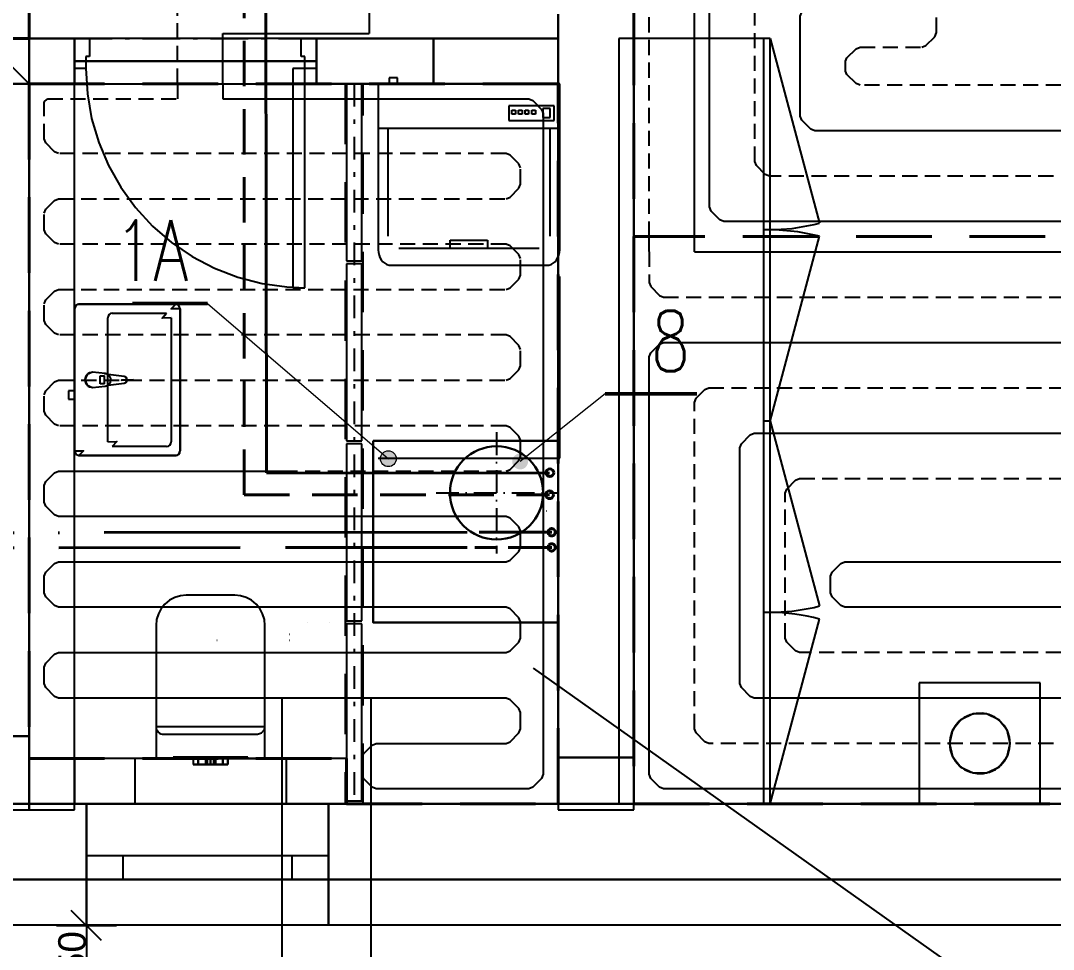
# Model space of a CAD drawing. Header units: millimetres. Extents: x 1046 to 79138, y -20101 to 54562.
# Drawn here: x 17212 to 20626, y 8151 to 11220 of the extents above; entities that cross this region are included whole.
import ezdxf

# ---------------------------------------------------------------- set-up
doc = ezdxf.new("R2010")
doc.units = ezdxf.units.MM
for name, pattern in [('__IARKOVAN__', [325, 200, -125]), ('ACAD_ISO06W100', [36, 24, -3, 0, -3, 0, -3, 0, -3]), ('ACAD_ISO11W100', [33, 12, -3, 12, -3, 0, -3]), ('BODKO__IARKOVAN___3MM', [5, 3, -1, 0, -1]), ('BODKO__IARKOVAN___M', [225, 125, -42.5, 15, -42.5]), ('BODKO__IARKOVAN___S', [175, 75, -42.5, 15, -42.5]), ('DASH', [75, 50, -25])]:
    doc.linetypes.add(name, pattern=pattern)
doc.layers.get('Defpoints').update_dxf_attribs({"color": 242})
for name, color, linetype in [('1__NP___ROZDE_OVA_E', 7, 'Continuous'), ('DILATA_N___K_RY', 7, 'Continuous'), ('DXF_LAYER', 1, 'Continuous'), ('koty1', 7, 'Continuous'), ('ODVODN__POTRUBIE___PODL__VYK_', 7, 'Continuous'), ('OKRAJOV__DILAT_CIA_PDL', 2, 'Continuous'), ('PODLAHOVKA', 7, 'Continuous'), ('PR_VODN__POTRUBIE___PODL__VYK_', 7, 'Continuous'), ('TABU_KY', 7, 'Continuous'), ('vyk-KOTY', 4, 'Continuous'), ('vyk-vratka-ZARIADENIE', 7, 'Continuous'), ('Z_NA_PRECHODOV_CH_POTRUB_', 7, 'Continuous')]:
    doc.layers.add(name, color=color, linetype=linetype)
for name, color, linetype, lineweight in [('PISMO-R', 6, 'Continuous', 9), ('ROZVOD', 1, 'Continuous', 50), ('vyk-privod-45', 240, 'Continuous', 40), ('vyk-tc-privod', 175, 'ACAD_ISO06W100', 40), ('vyk-tc-vratka', 30, 'ACAD_ISO11W100', 40), ('vyk-vratka_35°C', 132, 'DASH', 40)]:
    doc.layers.add(name, color=color, linetype=linetype, lineweight=lineweight)
doc.styles.add('ARIAL', font='arial.ttf')
doc.styles.add('ISOCPEUR_4', font='isocpeur.ttf', dxfattribs={"height": 100})
doc.styles.add('TEXT125', font='romans.shx', dxfattribs={"width": 0.8, "height": 100})
doc.dimstyles.new('CS_Priebežná_-_2_0_mm__stavbárska_čiarka_čERVENA', dxfattribs={"dimscale": 304.8, "dimtxt": 99.598118, "dimasz": 0.328084, "dimexe": 0.328084, "dimexo": 0.0625, "dimgap": 0, "dimtad": 1, "dimdec": 0, "dimrnd": 5, "dimzin": 0, "dimdsep": 46, "dimtxsty": 'ISOCPEUR_4', "dimblk1": 'OBLIQUE', "dimblk2": 'OBLIQUE', "dimsah": 1, "dimcen": 0.09, "dimazin": 0, "dimtfac": 1, "dimtdec": 4, "dimtix": 1, "dimtmove": 0, "dimatfit": 3, "dimfxl": 0.328084, "dimfxlon": 1, "dimtvp": 1, "dimtolj": 1, "dimtzin": 0, "dimarcsym": 2})

# ---------------------------------------------------------------- blocks, each defined once
blk = doc.blocks.new('N25')
at = {"layer": 'vyk-vratka-ZARIADENIE', "lineweight": 30}
blk.add_circle((42084.5, 49599.4), 154, dxfattribs=at)
blk.add_circle((42084.5, 49599.4), 154, dxfattribs=at)
blk = doc.blocks.new('_Oblique')
at = {"layer": 'koty1', "color": 0, "lineweight": -2}
blk.add_line((-0.5, -0.5), (0.5, 0.5), dxfattribs=at)
blk = doc.blocks.new('*D8')
at = {"layer": 'Defpoints', "color": 0, "transparency": 16777216}
for p in [(17310.9, 8229.5), (17310.9, 7979.5), (17428.8, 7979.5)]:
    blk.add_point(p, dxfattribs=at)
at = {"layer": 'vyk-KOTY', "color": 0, "lineweight": -2, "transparency": 16777216}
for p, q in [((17330, 8229.5), (17528.8, 8229.5)), ((17428.8, 8229.5), (17428.8, 7979.5)), ((17330, 7979.5), (17528.8, 7979.5))]:
    blk.add_line(p, q, dxfattribs=at)
at = {"layer": 'vyk-KOTY', "color": 0, "lineweight": -2, "transparency": 16777216, "xscale": 100, "yscale": 100, "zscale": 100}
for p, rotation in [((17428.8, 8229.5), 90), ((17428.8, 7979.5), 270)]:
    blk.add_blockref('_Oblique', p, dxfattribs=dict(at, rotation=rotation))
at = {"layer": 'vyk-KOTY', "color": 0, "transparency": 16777216, "insert": (17382.1, 8104.5), "char_height": 91.44, "attachment_point": 5, "rotation": 90, "style": 'ARIAL'}
blk.add_mtext('\\A1;250', dxfattribs=at)

msp = doc.modelspace()

# ---------------------------------------------------------------- hatches: boundary and pattern name
at = {"layer": 'PISMO-R'}
h = msp.add_hatch(color=0, dxfattribs=at)
h.dxf.hatch_style = 1
h.paths.add_polyline_path([(18435.5, 9797.2, -0.32408), (18453.6, 9772.2, -0.414214), (18427.3, 9746), (18427.3, 9772.2)])
h.paths.add_polyline_path([(18435.5, 9797.2), (18427.3, 9772.2), (18401.1, 9772.2, -0.510482)])
h.paths.add_polyline_path([(18401.1, 9772.2), (18427.3, 9772.2), (18427.3, 9746, -0.414214)])
h = msp.add_hatch(color=0, dxfattribs=at)
h.dxf.hatch_style = 1
h.paths.add_polyline_path([(18435.5, 9797.2, -0.32408), (18453.6, 9772.2, -0.414214), (18427.3, 9746), (18427.3, 9772.2)])
h.paths.add_polyline_path([(18435.5, 9797.2), (18427.3, 9772.2), (18401.1, 9772.2, -0.510482)])
h.paths.add_polyline_path([(18401.1, 9772.2), (18427.3, 9772.2), (18427.3, 9746, -0.414214)])
h = msp.add_hatch(color=0, dxfattribs=at)
h.dxf.hatch_style = 1
h.paths.add_polyline_path([(18854.8, 9738.1, -0.32408), (18836.8, 9763, -0.414214), (18863, 9789.3), (18863, 9763)])
h.paths.add_polyline_path([(18854.8, 9738.1), (18863, 9763), (18889.3, 9763, -0.510482)])
h.paths.add_polyline_path([(18889.3, 9763), (18863, 9763), (18863, 9789.3, -0.414214)])

# ---------------------------------------------------------------- linework, layer by layer
at = {"linetype": 'BODKO__IARKOVAN___3MM', "ltscale": 25}
for p, q in [((18785.2, 9859.5), (18785.2, 9459.5)), ((18585.2, 9659.5), (18985.2, 9659.5))]:
    msp.add_line(p, q, dxfattribs=at)
for p, q in [((18989.3, 9231.4), (18906.7, 9231.4)), ((18370.3, 7948.6), (18370.3, 8981.4))]:
    msp.add_line(p, q)
at = {"lineweight": 30}
msp.add_lwpolyline([(18376.8, 9831.4), (18989.3, 9831.4), (18989.3, 9231.4), (18376.8, 9231.4)], close=True, dxfattribs=at)
at = {"layer": '1__NP___ROZDE_OVA_E', "color": 172, "linetype": 'DASH'}
for p, q in [((18950.3, 9599.5), (18951.3, 9599.5)), ((17860.3, 9172.2), (17861.3, 9172.2)), ((18100.3, 9172.7), (18101.3, 9172.7)), ((18100.3, 9172.7), (18101.3, 9172.7))]:
    msp.add_line(p, q, dxfattribs=at)
at = {"layer": '1__NP___ROZDE_OVA_E', "color": 92}
for p, q in [((18159.3, 9231.7), (18159.3, 9231.7)), ((18231.3, 9231.7), (18231.3, 9231.7))]:
    msp.add_line(p, q, dxfattribs=at)
at = {"layer": '1__NP___ROZDE_OVA_E', "color": 12}
msp.add_line((18100.3, 9192.7), (18101.3, 9192.7), dxfattribs=at)
msp.add_line((18100.3, 9192.7), (18101.3, 9192.7), dxfattribs=at)
at = {"layer": 'DILATA_N___K_RY', "color": 116, "linetype": 'DASH', "lineweight": 40, "ltscale": 5, "true_color": 0x136734}
msp.add_line((23599.3, 10506.4), (19239.3, 10506.4), dxfattribs=at)
at = {"layer": 'DXF_LAYER', "color": 252, "linetype": 'Continuous'}
for p, q in [((17239.3, 12531.4), (17239.3, 11161.4)), ((17239.3, 11161.4), (17239.3, 12381.4)), ((18989.3, 11161.4), (18989.3, 11241.4)), ((18989.3, 11241.4), (18989.3, 8785)), ((18989.3, 11241.4), (18989.3, 8785)), ((19239.3, 11241.4), (19239.3, 8631.4)), ((19239.3, 8785), (19239.3, 11241.4)), ((19239.3, 8785), (19239.3, 11241.4)), ((17089.3, 11161.4), (17239.3, 11161.4)), ((17239.3, 11011.4), (17089.3, 11161.4)), ((17239.3, 11161.4), (17089.3, 11161.4)), ((17089.3, 11161.4), (17239.3, 11011.4)), ((17389.3, 11161.4), (17089.3, 11161.4)), ((17239.3, 11161.4), (17389.3, 11161.4)), ((17389.3, 11161.4), (17239.3, 11161.4)), ((17239.3, 11161.4), (17239.3, 11011.4)), ((17239.3, 11011.4), (17239.3, 11161.4)), ((17389.3, 11161.4), (17389.3, 11086.4)), ((17389.3, 11011.4), (17389.3, 11161.4)), ((18189.3, 11161.4), (17389.3, 11161.4)), ((17389.3, 11161.4), (17389.3, 11011.4)), ((17389.3, 11161.4), (17389.3, 11061.4)), ((17389.3, 11061.4), (17389.3, 11161.4)), ((17389.3, 11161.4), (17439.3, 11161.4)), ((17389.3, 11161.4), (17389.3, 11061.4)), ((17389.3, 11161.4), (17389.3, 11061.4)), ((17439.3, 11161.4), (17439.3, 11101.4)), ((18139.3, 11101.4), (18139.3, 11161.4)), ((18139.3, 11161.4), (18189.3, 11161.4)), ((18189.3, 11161.4), (18189.3, 11011.4)), ((18577.1, 11161.4), (18189.3, 11161.4)), ((18189.3, 11011.4), (18189.3, 11161.4)), ((18189.3, 11161.4), (18189.3, 11061.4)), ((18577.1, 11161.4), (18189.3, 11161.4)), ((18189.3, 11161.4), (18189.3, 11061.4)), ((18189.3, 11161.4), (18189.3, 11061.4)), ((18189.3, 11161.4), (18189.3, 11061.4)), ((18189.9, 11086.4), (18189.9, 11161.4)), ((18189.9, 11161.4), (18989.3, 11161.4)), ((18577.1, 11011.4), (18577.1, 11161.4)), ((18989.3, 11161.4), (18577.1, 11161.4)), ((18577.1, 11161.4), (18577.1, 11011.4)), ((18989.3, 11161.4), (18577.1, 11161.4)), ((18989.3, 11011.4), (18989.3, 11161.4)), ((18989.3, 11011.4), (18989.3, 11161.4)), ((19689.3, 11161.4), (19189.3, 11161.4)), ((19189.3, 11161.4), (19189.3, 8631.4)), ((19689.3, 11161.4), (19189.3, 11161.4)), ((19189.3, 11161.4), (19189.3, 8631.4)), ((19669.3, 8631.4), (19669.3, 11161.4)), ((19689.3, 8631.4), (19689.3, 11161.4)), ((19689.3, 8631.4), (19689.3, 11161.4)), ((19689.3, 11161.4), (19853, 10550.5)), ((17439.3, 11101.4), (17427.3, 11101.4)), ((17427.3, 11101.4), (17427.3, 11061.4)), ((18151.3, 11101.4), (18139.3, 11101.4)), ((18151.3, 11061.4), (18151.3, 11101.4)), ((17389.3, 11086.4), (18189.9, 11086.4)), ((18189.3, 11086.4), (17389.3, 11086.4)), ((17389.3, 11086.4), (17389.3, 11011.4)), ((18189.3, 11011.4), (18189.3, 11086.4)), ((17389.3, 11061.4), (17389.3, 11011.4)), ((17427.3, 11061.4), (17389.3, 11061.4)), ((17389.3, 11061.4), (17389.3, 11011.4)), ((18151.3, 11061.4), (18111.3, 11061.4)), ((18111.3, 11061.4), (18111.3, 10337.4)), ((18189.3, 11061.4), (18151.3, 11061.4)), ((18151.3, 10337.4), (18151.3, 11061.4)), ((18189.3, 11061.4), (18189.3, 11011.4)), ((18189.3, 11061.4), (18189.3, 11011.4)), ((18457.4, 11031.4), (18430.4, 11031.4)), ((18430.4, 11031.4), (18430.4, 11011.4)), ((18457.4, 11031.4), (18430.4, 11031.4)), ((18430.4, 11031.4), (18430.4, 11011.4)), ((18457.4, 11031.4), (18430.4, 11031.4)), ((18430.4, 11031.4), (18430.4, 11011.4)), ((18457.4, 11031.4), (18430.4, 11031.4)), ((18430.4, 11031.4), (18430.4, 11011.4)), ((18457.4, 11011.4), (18457.4, 11031.4)), ((18457.4, 11011.4), (18457.4, 11031.4)), ((18457.4, 11011.4), (18457.4, 11031.4)), ((18457.4, 11011.4), (18457.4, 11031.4)), ((17089.3, 11011.4), (17239.3, 11011.4)), ((17239.3, 11011.4), (17089.3, 11011.4)), ((17239.3, 11011.4), (17239.3, 8631.4)), ((17389.3, 11011.4), (17239.3, 11011.4)), ((17239.3, 11011.4), (17239.3, 8631.4)), ((17389.3, 11011.4), (17239.3, 11011.4)), ((17389.3, 11011.4), (17239.3, 11011.4)), ((17239.3, 11011.4), (17239.3, 8631.4)), ((17239.3, 11011.4), (17389.3, 11011.4)), ((17239.3, 11011.4), (17389.3, 11011.4)), ((17239.3, 8854.8), (17239.3, 11011.4)), ((17239.3, 8854.8), (17239.3, 11011.4)), ((17389.3, 8631.4), (17389.3, 11011.4)), ((17389.3, 8781.4), (17389.3, 11011.4)), ((17389.3, 11011.4), (18189.3, 11011.4)), ((18989.3, 11011.4), (18189.3, 11011.4)), ((18189.3, 11011.4), (18577.1, 11011.4)), ((18189.3, 11011.4), (18577.1, 11011.4)), ((18289.3, 11011.4), (18289.3, 10426.4)), ((18339.3, 11011.4), (18289.3, 11011.4)), ((18289.3, 11011.4), (18289.3, 10426.4)), ((18339.3, 11011.4), (18289.3, 11011.4)), ((18339.3, 10426.4), (18339.3, 11011.4)), ((18339.3, 10426.4), (18339.3, 11011.4)), ((18993.9, 11011.4), (18393.9, 11011.4)), ((18393.9, 11011.4), (18393.9, 10462.1)), ((18993.9, 11011.4), (18393.9, 11011.4)), ((18393.9, 11011.4), (18393.9, 10462.1)), ((18430.4, 11011.4), (18457.4, 11011.4)), ((18430.4, 11011.4), (18457.4, 11011.4)), ((18430.4, 11011.4), (18457.4, 11011.4)), ((18430.4, 11011.4), (18457.4, 11011.4)), ((18577.1, 11011.4), (18989.3, 11011.4)), ((18577.1, 11011.4), (18989.3, 11011.4)), ((18989.3, 8631.4), (18989.3, 11011.4)), ((18993.9, 10462.1), (18993.9, 11011.4)), ((18993.9, 10462.1), (18993.9, 11011.4)), ((18975.1, 10938.8), (18826.1, 10938.8)), ((18826.1, 10938.8), (18826.1, 10890)), ((18962.8, 10930.2), (18938.1, 10930.2)), ((18938.1, 10930.2), (18938.1, 10900)), ((18962.8, 10900), (18962.8, 10930.2)), ((18975.1, 10890), (18975.1, 10938.8)), ((18835.7, 10924.4), (18847.5, 10924.4)), ((18835.7, 10911.5), (18835.7, 10924.4)), ((18847.5, 10911.5), (18835.7, 10911.5)), ((18847.5, 10924.4), (18847.5, 10911.5)), ((18857.8, 10924.4), (18869.7, 10924.4)), ((18857.8, 10911.5), (18857.8, 10924.4)), ((18869.7, 10911.5), (18857.8, 10911.5)), ((18869.7, 10924.4), (18869.7, 10911.5)), ((18879.2, 10924.4), (18891, 10924.4)), ((18879.2, 10911.5), (18879.2, 10924.4)), ((18891, 10911.5), (18879.2, 10911.5)), ((18891, 10924.4), (18891, 10911.5)), ((18902.1, 10924.4), (18914, 10924.4)), ((18902.1, 10911.5), (18902.1, 10924.4)), ((18914, 10911.5), (18902.1, 10911.5)), ((18914, 10924.4), (18914, 10911.5)), ((18938.1, 10900), (18962.8, 10900)), ((18397.3, 10864.6), (18991.2, 10864.6)), ((18426.7, 10507.6), (18426.7, 10864.6)), ((18826.1, 10890), (18975.1, 10890)), ((18961.1, 10864.6), (18961.1, 10507.6)), ((19689.3, 10528.9), (19669.3, 10528.9)), ((18632.1, 10467.1), (18632.1, 10495)), ((18632.1, 10495), (18693.9, 10495)), ((18693.9, 10495), (18755.7, 10495)), ((18755.7, 10495), (18755.7, 10467.1)), ((19689.3, 9896.4), (19853, 10507.3)), ((18393.9, 10462.1), (18394.5, 10453.3)), ((18393.9, 10462.1), (18394.5, 10453.3)), ((18394.5, 10453.3), (18396.5, 10444.8)), ((18394.5, 10453.3), (18396.5, 10444.8)), ((18926.3, 10467.1), (18461.5, 10467.1)), ((18991.3, 10444.8), (18993.2, 10453.3)), ((18991.3, 10444.8), (18993.2, 10453.3)), ((18993.2, 10453.3), (18993.9, 10462.1)), ((18993.2, 10453.3), (18993.9, 10462.1)), ((18289.3, 10426.4), (18339.3, 10426.4)), ((18289.3, 10426.4), (18339.3, 10426.4)), ((18289.3, 10416.4), (18289.3, 9831.4)), ((18339.3, 10416.4), (18289.3, 10416.4)), ((18289.3, 10416.4), (18289.3, 9831.4)), ((18339.3, 10416.4), (18289.3, 10416.4)), ((18339.3, 9831.4), (18339.3, 10416.4)), ((18339.3, 9831.4), (18339.3, 10416.4)), ((18396.5, 10444.8), (18399.7, 10436.8)), ((18396.5, 10444.8), (18399.7, 10436.8)), ((18399.7, 10436.8), (18404.1, 10429.5)), ((18399.7, 10436.8), (18404.1, 10429.5)), ((18404.1, 10429.5), (18409.4, 10423.3)), ((18404.1, 10429.5), (18409.4, 10423.3)), ((18409.4, 10423.3), (18415.6, 10418.2)), ((18409.4, 10423.3), (18415.6, 10418.2)), ((18415.6, 10418.2), (18422.5, 10414.5)), ((18415.6, 10418.2), (18422.5, 10414.5)), ((18965.3, 10414.5), (18972.1, 10418.2)), ((18965.3, 10414.5), (18972.1, 10418.2)), ((18972.1, 10418.2), (18978.4, 10423.3)), ((18972.1, 10418.2), (18978.4, 10423.3)), ((18978.4, 10423.3), (18983.7, 10429.5)), ((18978.4, 10423.3), (18983.7, 10429.5)), ((18983.7, 10429.5), (18988.1, 10436.8)), ((18983.7, 10429.5), (18988.1, 10436.8)), ((18988.1, 10436.8), (18991.3, 10444.8)), ((18988.1, 10436.8), (18991.3, 10444.8)), ((18422.5, 10414.5), (18429.8, 10412.2)), ((18422.5, 10414.5), (18429.8, 10412.2)), ((18429.8, 10412.2), (18437.4, 10411.4)), ((18429.8, 10412.2), (18437.4, 10411.4)), ((18437.4, 10411.4), (18950.4, 10411.4)), ((18437.4, 10411.4), (18950.4, 10411.4)), ((18950.4, 10411.4), (18958, 10412.2)), ((18950.4, 10411.4), (18958, 10412.2)), ((18958, 10412.2), (18965.3, 10414.5)), ((18958, 10412.2), (18965.3, 10414.5)), ((18993.9, 9774.1), (18993.9, 10374.1)), ((18993.9, 9774.1), (18993.9, 10374.1)), ((18111.3, 10337.4), (18151.3, 10337.4)), ((17393.7, 10278.5), (17389.3, 10267.9)), ((17404.3, 10282.9), (17393.7, 10278.5)), ((17724.3, 10282.9), (17404.3, 10282.9)), ((17404.3, 10282.9), (17404.3, 10282.9)), ((17404.3, 10282.9), (17724.3, 10282.9)), ((17734.9, 10278.5), (17724.3, 10282.9)), ((17724.3, 10282.9), (17724.3, 10282.9)), ((17739.3, 10267.9), (17734.9, 10278.5)), ((17389.3, 10267.9), (17389.3, 10267.9)), ((17389.3, 10267.9), (17389.3, 9797.9)), ((17389.3, 9797.9), (17389.3, 10267.9)), ((17514.3, 10252.9), (17694.3, 10252.9)), ((17739.3, 9797.9), (17739.3, 10267.9)), ((17739.3, 10267.9), (17739.3, 10267.9)), ((17739.3, 10267.9), (17739.3, 9797.9)), ((17499.3, 9827.9), (17499.3, 10237.9)), ((17709.3, 10237.9), (17709.3, 9827.9)), ((17431.6, 10050.6), (17424.3, 10032.9)), ((17449.3, 10057.9), (17431.6, 10050.6)), ((17491.3, 10053.9), (17449.3, 10057.9)), ((17449.3, 10057.9), (17449.3, 10057.9)), ((17491.3, 10053.9), (17449.3, 10057.9)), ((17474.2, 10046.5), (17489.1, 10046.5)), ((17474.2, 10019.3), (17474.2, 10046.5)), ((17500.8, 10050.7), (17491.3, 10053.9)), ((17491.3, 10053.9), (17491.3, 10053.9)), ((17553.7, 10044), (17500.8, 10050.7)), ((17500.8, 10050.7), (17500.8, 10050.7)), ((17553.7, 10044), (17500.8, 10050.7)), ((17560.7, 10040.3), (17553.7, 10044)), ((17553.7, 10044), (17553.7, 10044)), ((17563.5, 10032.9), (17560.7, 10040.3)), ((17424.3, 10032.9), (17431.6, 10015.3)), ((17431.6, 10015.3), (17449.3, 10007.9)), ((17449.3, 10007.9), (17491.3, 10011.9)), ((17449.3, 10007.9), (17491.3, 10011.9)), ((17449.3, 10007.9), (17449.3, 10007.9)), ((17489.1, 10019.3), (17474.2, 10019.3)), ((17491.3, 10011.9), (17500.8, 10015.2)), ((17491.3, 10011.9), (17491.3, 10011.9)), ((17500.8, 10015.2), (17553.7, 10021.8)), ((17500.8, 10015.2), (17553.7, 10021.8)), ((17500.8, 10015.2), (17500.8, 10015.2)), ((17553.7, 10021.8), (17560.7, 10025.5)), ((17553.7, 10021.8), (17553.7, 10021.8)), ((17560.7, 10025.5), (17563.5, 10032.9)), ((17389.3, 9996.4), (17369.3, 9996.4)), ((17369.3, 9996.4), (17369.3, 9969.4)), ((17389.3, 9996.4), (17369.3, 9996.4)), ((17369.3, 9996.4), (17369.3, 9969.4)), ((17389.3, 9996.4), (17369.3, 9996.4)), ((17369.3, 9996.4), (17369.3, 9969.4)), ((17389.3, 9996.4), (17369.3, 9996.4)), ((17369.3, 9996.4), (17369.3, 9969.4)), ((17389.3, 9969.4), (17389.3, 9996.4)), ((17389.3, 9969.4), (17389.3, 9996.4)), ((17389.3, 9969.4), (17389.3, 9996.4)), ((17389.3, 9969.4), (17389.3, 9996.4)), ((17369.3, 9969.4), (17389.3, 9969.4)), ((17369.3, 9969.4), (17389.3, 9969.4)), ((17369.3, 9969.4), (17389.3, 9969.4)), ((17369.3, 9969.4), (17389.3, 9969.4)), ((19689.3, 9896.4), (19669.3, 9896.4)), ((19689.3, 9896.4), (19853, 9285.5)), ((17694.3, 9812.9), (17514.3, 9812.9)), ((18289.3, 9831.4), (18339.3, 9831.4)), ((18289.3, 9831.4), (18339.3, 9831.4)), ((18289.3, 9821.4), (18289.3, 9236.4)), ((18339.3, 9821.4), (18289.3, 9821.4)), ((18289.3, 9821.4), (18289.3, 9236.4)), ((18339.3, 9821.4), (18289.3, 9821.4)), ((18339.3, 9236.4), (18339.3, 9821.4)), ((18339.3, 9236.4), (18339.3, 9821.4)), ((17389.3, 9797.9), (17389.3, 9797.9)), ((17389.3, 9797.9), (17393.7, 9787.3)), ((17393.7, 9787.3), (17404.3, 9782.9)), ((17404.3, 9782.9), (17404.3, 9782.9)), ((17404.3, 9782.9), (17724.3, 9782.9)), ((17724.3, 9782.9), (17404.3, 9782.9)), ((17724.3, 9782.9), (17734.9, 9787.3)), ((17724.3, 9782.9), (17724.3, 9782.9)), ((17734.9, 9787.3), (17739.3, 9797.9)), ((17739.3, 9797.9), (17739.3, 9797.9)), ((18393.9, 9774.1), (18993.9, 9774.1)), ((17688.6, 9292.1), (17676.2, 9277)), ((17688.6, 9292.1), (17676.2, 9277)), ((17703.8, 9304.5), (17688.6, 9292.1)), ((17703.8, 9304.5), (17688.6, 9292.1)), ((17721, 9313.8), (17703.8, 9304.5)), ((17721, 9313.8), (17703.8, 9304.5)), ((17739.8, 9319.5), (17721, 9313.8)), ((17739.8, 9319.5), (17721, 9313.8)), ((17759.3, 9321.4), (17739.8, 9319.5)), ((17759.3, 9321.4), (17739.8, 9319.5)), ((17919.3, 9321.4), (17759.3, 9321.4)), ((17919.3, 9321.4), (17759.3, 9321.4)), ((17938.8, 9319.5), (17919.3, 9321.4)), ((17938.8, 9319.5), (17919.3, 9321.4)), ((17957.6, 9313.8), (17938.8, 9319.5)), ((17957.6, 9313.8), (17938.8, 9319.5)), ((17974.9, 9304.5), (17957.6, 9313.8)), ((17974.9, 9304.5), (17957.6, 9313.8)), ((17990, 9292.1), (17974.9, 9304.5)), ((17990, 9292.1), (17974.9, 9304.5)), ((18002.5, 9277), (17990, 9292.1)), ((18002.5, 9277), (17990, 9292.1)), ((17666.9, 9259.7), (17661.2, 9240.9)), ((17666.9, 9259.7), (17661.2, 9240.9)), ((17676.2, 9277), (17666.9, 9259.7)), ((17676.2, 9277), (17666.9, 9259.7)), ((18011.7, 9259.7), (18002.5, 9277)), ((18011.7, 9259.7), (18002.5, 9277)), ((18017.4, 9240.9), (18011.7, 9259.7)), ((18017.4, 9240.9), (18011.7, 9259.7)), ((19689.3, 9263.9), (19669.3, 9263.9)), ((17661.2, 9240.9), (17659.3, 9221.4)), ((17661.2, 9240.9), (17659.3, 9221.4)), ((17659.3, 9221.4), (17659.3, 8781.4)), ((17659.3, 9221.4), (17659.3, 8781.4)), ((18019.3, 9221.4), (18017.4, 9240.9)), ((18019.3, 9221.4), (18017.4, 9240.9)), ((18019.3, 8781.4), (18019.3, 9221.4)), ((18019.3, 8781.4), (18019.3, 9221.4)), ((18289.3, 9236.4), (18339.3, 9236.4)), ((18289.3, 9236.4), (18339.3, 9236.4)), ((18289.3, 9226.4), (18289.3, 8641.4)), ((18339.3, 9226.4), (18289.3, 9226.4)), ((18289.3, 9226.4), (18289.3, 8641.4)), ((18339.3, 9226.4), (18289.3, 9226.4)), ((18339.3, 8641.4), (18339.3, 9226.4)), ((18339.3, 8641.4), (18339.3, 9226.4)), ((19689.3, 8631.4), (19853, 9242.3)), ((20583, 9031.4), (20183, 9031.4)), ((20183, 9031.4), (20183, 8631.4)), ((20583, 9031.4), (20183, 9031.4)), ((20183, 9031.4), (20183, 8631.4)), ((20583, 8631.4), (20583, 9031.4)), ((20583, 8631.4), (20583, 9031.4)), ((20360.8, 8928.9), (20320.7, 8909.6)), ((20405.3, 8928.9), (20360.8, 8928.9)), ((20445.4, 8909.6), (20405.3, 8928.9)), ((18019.3, 8886.4), (17659.3, 8886.4)), ((20320.7, 8909.6), (20292.9, 8874.8)), ((20473.1, 8874.8), (20445.4, 8909.6)), ((17089.3, 8854.8), (17239.3, 8854.8)), ((17239.3, 8854.8), (17089.3, 8854.8)), ((17239.3, 8631.4), (17239.3, 8854.8)), ((17239.3, 8631.4), (17239.3, 8854.8)), ((17684.3, 8861.4), (17839.3, 8861.4)), ((17839.3, 8861.4), (17994.3, 8861.4)), ((20292.9, 8874.8), (20283, 8831.4)), ((20483, 8831.4), (20473.1, 8874.8)), ((20283, 8831.4), (20283, 8831.4)), ((20283, 8831.4), (20292.9, 8788)), ((20283, 8831.4), (20283, 8831.4)), ((20473.1, 8788), (20483, 8831.4)), ((20483, 8831.4), (20483, 8831.4)), ((20483, 8831.4), (20483, 8831.4)), ((18289.3, 8781.4), (17389.3, 8781.4)), ((17389.3, 8781.4), (17389.3, 8631.4)), ((18289.3, 8781.4), (17389.3, 8781.4)), ((18089.3, 8781.4), (17589.3, 8781.4)), ((17589.3, 8781.4), (17589.3, 8631.4)), ((17659.3, 8781.4), (18019.3, 8781.4)), ((17659.3, 8781.4), (18019.3, 8781.4)), ((17962.3, 8786.4), (17716.3, 8786.4)), ((17716.3, 8786.4), (17716.3, 8781.4)), ((17962.3, 8786.4), (17716.3, 8786.4)), ((17716.3, 8786.4), (17716.3, 8781.4)), ((17716.3, 8781.4), (17962.3, 8781.4)), ((17716.3, 8781.4), (17962.3, 8781.4)), ((17799, 8781.4), (17782.3, 8781.4)), ((17782.3, 8781.4), (17782.3, 8761.4)), ((17799, 8781.4), (17782.3, 8781.4)), ((17782.3, 8781.4), (17782.3, 8761.4)), ((17823.3, 8781.4), (17799, 8781.4)), ((17799, 8781.4), (17799, 8761.4)), ((17799, 8761.4), (17799, 8781.4)), ((17823.3, 8781.4), (17799, 8781.4)), ((17828, 8781.4), (17823.3, 8781.4)), ((17823.3, 8781.4), (17823.3, 8761.4)), ((17823.3, 8761.4), (17823.3, 8781.4)), ((17828, 8781.4), (17823.3, 8781.4)), ((17823.3, 8781.4), (17823.3, 8761.4)), ((17839.3, 8781.4), (17828, 8781.4)), ((17828, 8781.4), (17828, 8761.4)), ((17828, 8761.4), (17828, 8781.4)), ((17839.3, 8781.4), (17828, 8781.4)), ((17850.6, 8781.4), (17839.3, 8781.4)), ((17839.3, 8781.4), (17839.3, 8761.4)), ((17839.3, 8761.4), (17839.3, 8781.4)), ((17850.6, 8781.4), (17839.3, 8781.4)), ((17855.3, 8781.4), (17850.6, 8781.4)), ((17850.6, 8781.4), (17850.6, 8761.4)), ((17850.6, 8761.4), (17850.6, 8781.4)), ((17855.3, 8781.4), (17850.6, 8781.4)), ((17855.3, 8761.4), (17855.3, 8781.4)), ((17879.6, 8781.4), (17855.3, 8781.4)), ((17855.3, 8781.4), (17855.3, 8761.4)), ((17855.3, 8781.4), (17855.3, 8761.4)), ((17879.6, 8781.4), (17855.3, 8781.4)), ((17896.3, 8781.4), (17879.6, 8781.4)), ((17879.6, 8781.4), (17879.6, 8761.4)), ((17879.6, 8761.4), (17879.6, 8781.4)), ((17896.3, 8781.4), (17879.6, 8781.4)), ((17896.3, 8761.4), (17896.3, 8781.4)), ((17896.3, 8781.4), (17896.3, 8761.4)), ((17962.3, 8781.4), (17962.3, 8786.4)), ((17962.3, 8781.4), (17962.3, 8786.4)), ((18089.3, 8781.4), (18089.3, 8631.4)), ((18289.3, 8631.4), (18289.3, 8781.4)), ((18289.3, 8631.4), (18289.3, 8781.4)), ((18989.3, 8785), (19239.3, 8785)), ((19239.3, 8785), (18989.3, 8785)), ((18989.3, 8785), (18989.3, 8631.4)), ((18989.3, 8785), (18989.3, 8631.4)), ((19239.3, 8631.4), (19239.3, 8785)), ((19239.3, 8631.4), (19239.3, 8785)), ((20292.9, 8788), (20320.7, 8753.2)), ((20445.4, 8753.2), (20473.1, 8788)), ((17782.3, 8761.4), (17799, 8761.4)), ((17799, 8761.4), (17782.3, 8761.4)), ((17799, 8761.4), (17823.3, 8761.4)), ((17823.3, 8761.4), (17799, 8761.4)), ((17823.3, 8761.4), (17828, 8761.4)), ((17828, 8761.4), (17823.3, 8761.4)), ((17828, 8761.4), (17839.3, 8761.4)), ((17839.3, 8761.4), (17828, 8761.4)), ((17839.3, 8761.4), (17850.6, 8761.4)), ((17850.6, 8761.4), (17839.3, 8761.4)), ((17850.6, 8761.4), (17855.3, 8761.4)), ((17855.3, 8761.4), (17850.6, 8761.4)), ((17855.3, 8761.4), (17879.6, 8761.4)), ((17879.6, 8761.4), (17855.3, 8761.4)), ((17879.6, 8761.4), (17896.3, 8761.4)), ((17896.3, 8761.4), (17879.6, 8761.4)), ((20320.7, 8753.2), (20360.8, 8733.9)), ((20405.3, 8733.9), (20445.4, 8753.2)), ((20360.8, 8733.9), (20405.3, 8733.9)), ((18289.3, 8641.4), (18339.3, 8641.4)), ((18289.3, 8641.4), (18339.3, 8641.4)), ((17429.3, 8631.4), (16089.3, 8631.4)), ((17429.3, 8631.4), (16089.3, 8631.4)), ((17239.3, 8631.4), (17089.3, 8631.4)), ((17089.3, 8631.4), (17239.3, 8631.4)), ((17089.3, 8611.4), (17239.3, 8611.4)), ((17389.3, 8631.4), (17239.3, 8631.4)), ((17239.3, 8631.4), (17239.3, 8611.4)), ((17239.3, 8631.4), (17389.3, 8631.4)), ((17239.3, 8631.4), (17239.3, 8611.4)), ((17239.3, 8631.4), (18989.3, 8631.4)), ((17239.3, 8611.4), (17239.3, 8631.4)), ((17239.3, 8611.4), (17239.3, 8631.4)), ((17239.3, 8611.4), (17389.3, 8611.4)), ((17389.3, 8611.4), (17389.3, 8631.4)), ((17389.3, 8611.4), (17389.3, 8631.4)), ((17389.3, 8631.4), (18289.3, 8631.4)), ((17389.3, 8631.4), (18289.3, 8631.4)), ((17429.3, 8381.4), (17429.3, 8631.4)), ((18229.3, 8631.4), (17429.3, 8631.4)), ((17429.3, 8631.4), (17429.3, 8231.4)), ((17429.3, 8461.4), (17429.3, 8631.4)), ((17429.3, 8631.4), (18229.3, 8631.4)), ((17429.3, 8461.4), (17429.3, 8631.4)), ((18089.3, 8631.4), (17589.3, 8631.4)), ((18229.3, 8631.4), (18229.3, 8381.4)), ((23599.3, 8631.4), (18229.3, 8631.4)), ((18229.3, 8231.4), (18229.3, 8631.4)), ((18229.3, 8461.4), (18229.3, 8631.4)), ((23599.3, 8631.4), (18229.3, 8631.4)), ((18229.3, 8461.4), (18229.3, 8631.4)), ((19239.3, 8631.4), (18989.3, 8631.4)), ((18989.3, 8631.4), (18989.3, 8611.4)), ((18989.3, 8631.4), (19239.3, 8631.4)), ((18989.3, 8631.4), (18989.3, 8611.4)), ((19239.3, 8631.4), (18989.3, 8631.4)), ((18989.3, 8611.4), (19239.3, 8611.4)), ((19189.3, 8631.4), (19689.3, 8631.4)), ((19189.3, 8631.4), (19689.3, 8631.4)), ((19239.3, 8631.4), (23599.3, 8631.4)), ((19239.3, 8611.4), (19239.3, 8631.4)), ((19239.3, 8611.4), (19239.3, 8631.4)), ((19689.3, 8631.4), (19669.3, 8631.4)), ((20183, 8631.4), (20583, 8631.4)), ((20183, 8631.4), (20583, 8631.4)), ((17429.3, 8381.4), (17429.3, 8461.4)), ((17429.3, 8461.4), (17549.3, 8461.4)), ((17429.3, 8381.4), (17429.3, 8461.4)), ((17429.3, 8381.4), (17429.3, 8461.4)), ((17549.3, 8461.4), (17549.3, 8381.4)), ((17549.3, 8461.4), (18109.3, 8461.4)), ((18109.3, 8381.4), (18109.3, 8461.4)), ((18109.3, 8461.4), (18229.3, 8461.4)), ((18229.3, 8381.4), (18229.3, 8461.4)), ((18229.3, 8381.4), (18229.3, 8461.4)), ((18229.3, 8381.4), (18229.3, 8461.4)), ((10449.3, 8381.4), (23849.3, 8381.4)), ((17429.3, 8381.4), (16089.3, 8381.4)), ((16089.3, 8381.4), (17429.3, 8381.4)), ((16089.3, 8381.4), (17429.3, 8381.4)), ((17429.3, 8231.4), (17429.3, 8381.4)), ((17429.3, 8231.4), (17429.3, 8381.4)), ((17549.3, 8381.4), (17429.3, 8381.4)), ((17429.3, 8231.4), (17429.3, 8381.4)), ((18109.3, 8381.4), (17549.3, 8381.4)), ((18229.3, 8381.4), (18109.3, 8381.4)), ((23849.3, 8381.4), (18229.3, 8381.4)), ((18229.3, 8381.4), (18229.3, 8231.4)), ((18229.3, 8381.4), (23599.3, 8381.4)), ((18229.3, 8381.4), (23599.3, 8381.4)), ((18229.3, 8231.4), (18229.3, 8381.4)), ((18229.3, 8231.4), (18229.3, 8381.4)), ((16089.3, 8231.4), (17429.3, 8231.4)), ((16089.3, 8231.4), (17429.3, 8231.4)), ((17429.3, 8231.4), (18229.3, 8231.4)), ((17429.3, 8231.4), (18229.3, 8231.4)), ((18229.3, 8231.4), (23849.3, 8231.4)), ((18229.3, 8231.4), (23999.3, 8231.4))]:
    msp.add_line(p, q, dxfattribs=at)
at = {"layer": 'DXF_LAYER', "color": 252, "linetype": 'BODKO__IARKOVAN___M'}
for p, q in [((17389.3, 11161.4), (18189.3, 11161.4)), ((17389.3, 11011.4), (18189.3, 11011.4)), ((17239.3, 8611.4), (17389.3, 8611.4))]:
    msp.add_line(p, q, dxfattribs=at)
at = {"layer": 'DXF_LAYER', "color": 252, "linetype": '__IARKOVAN__'}
for p, q in [((18284.3, 11011.4), (18284.3, 8631.4)), ((18344.3, 11011.4), (18284.3, 11011.4)), ((18344.3, 8631.4), (18344.3, 11011.4)), ((18284.3, 8631.4), (18344.3, 8631.4))]:
    msp.add_line(p, q, dxfattribs=at)
at = {"layer": 'DXF_LAYER', "color": 252, "linetype": 'BODKO__IARKOVAN___S'}
msp.add_line((18314.3, 11011.4), (18314.3, 8631.4), dxfattribs=at)
at = {"layer": 'DXF_LAYER', "color": 9, "linetype": 'Continuous'}
msp.add_line((18389.3, 9231.4), (18989.3, 9231.4), dxfattribs=at)
msp.add_line((18389.3, 9231.4), (18989.3, 9231.4), dxfattribs=at)
at = {"layer": 'DXF_LAYER', "color": 252, "linetype": 'Continuous'}
for points in [[(17427.3, 11061.4), (17432.1, 10978.7), (17432.1, 10978.7), (17446.2, 10897.1), (17469.6, 10817.6), (17501.9, 10741.3), (17542.7, 10669.2), (17591.5, 10602.2), (17647.6, 10541.3), (17710.4, 10487.2), (17778.9, 10440.6), (17852.2, 10402.1), (17929.5, 10372.2), (18009.7, 10351.4), (18091.7, 10339.9), (18151.3, 10337.4)], [(19689.3, 10528.9), (19762.8, 10533.2), (19762.8, 10533.2), (19835.2, 10546), (19853, 10550.5)], [(19853, 10507.3), (19781, 10522.2), (19781, 10522.2), (19707.7, 10528.6), (19689.3, 10528.9)], [(17739.3, 10267.9), (17709.3, 10267.1), (17724.3, 10282.9)], [(17709.3, 10237.9), (17679.3, 10237.1), (17694.3, 10252.9)], [(17489.1, 10019.3), (17488.4, 10046.5), (17489.1, 10046.5)], [(17500.8, 10050.7), (17488.8, 10054), (17491.3, 10053.9)], [(17500.8, 10015.2), (17508.8, 10024.8), (17508.8, 10024.8), (17510, 10037.2), (17504, 10048.1), (17500.8, 10050.7)], [(17491.3, 10011.9), (17502.8, 10016.7), (17500.8, 10015.2)], [(17584.8, 10032.9), (17544.8, 10031.9), (17544.8, 10031.9), (17584.8, 10032.9)], [(17499.3, 9827.9), (17529.3, 9828.8), (17514.3, 9812.9)], [(17389.3, 9797.9), (17419.3, 9798.8), (17404.3, 9782.9)], [(19689.3, 9263.9), (19762.8, 9268.2), (19762.8, 9268.2), (19835.2, 9281), (19853, 9285.5)], [(20483, 8831.4), (20480.8, 8852.4), (20480.8, 8852.4), (20474.3, 8872.4), (20463.6, 8890.6), (20449.5, 8906.2), (20432.3, 8918.4), (20413, 8926.8), (20392.3, 8931), (20371.3, 8930.7), (20350.7, 8926), (20331.6, 8917.2), (20314.8, 8904.5), (20301, 8888.5), (20290.8, 8870.1), (20284.8, 8849.9), (20283, 8831.4)], [(17994.3, 8861.4), (18008.4, 8865.8), (18008.4, 8865.8), (18017.6, 8877.3), (18019.3, 8886.4)], [(20283, 8831.4), (20285.3, 8810.4), (20285.3, 8810.4), (20291.8, 8790.4), (20302.4, 8772.2), (20316.6, 8756.6), (20333.8, 8744.4), (20353.1, 8736), (20373.8, 8731.8), (20394.8, 8732.1), (20415.4, 8736.8), (20434.5, 8745.6), (20451.3, 8758.3), (20465.1, 8774.3), (20475.3, 8792.7), (20481.3, 8812.9), (20483, 8831.4)]]:
    msp.add_lwpolyline(points, dxfattribs=at)
for centre, radius, start, end in [((17404.3, 10267.9), 15, 90, 180), ((17514.3, 10237.9), 15, 90, 180), ((17449.3, 10032.9), 25, 90, 270), ((17552.3, 10032.9), 11.2, 277.1389, 82.8611), ((17694.3, 9827.9), 15, 270, 0), ((17724.3, 9797.9), 15, 270, 0), ((19689.3, 8631.4), 632.5, 75, 90), ((17684.3, 8886.4), 25, 180, 270)]:
    msp.add_arc(centre, radius, start, end, dxfattribs=at)
at = {"layer": 'ODVODN__POTRUBIE___PODL__VYK_', "color": 172, "linetype": 'DASH'}
for p, q in [((19289.3, 10506.4), (19289.3, 11382.7)), ((17730.3, 11011.4), (17730.3, 11277.5)), ((17730.3, 11011.4), (17730.3, 10961.4)), ((19289.3, 10456.9), (19289.3, 10506.4))]:
    msp.add_line(p, q, dxfattribs=at)
at = {"layer": 'OKRAJOV__DILAT_CIA_PDL', "color": 116, "linetype": 'DASH', "lineweight": 40, "ltscale": 5, "true_color": 0x136734}
for points in [[(17089.3, 8631.4), (17089.3, 11161.4), (17239.3, 11161.4), (17239.3, 12381.4), (14289.3, 12381.4), (14289.3, 8631.4), (17089.3, 8631.4)], [(19239.3, 12381.4), (19239.3, 8631.4), (23599.3, 8631.4), (23599.3, 12381.4), (19239.3, 12381.4)], [(17239.3, 11011.4), (17239.3, 8781.4), (18289.3, 8781.4), (18289.3, 8631.4), (18989.3, 8631.4), (18989.3, 11011.4), (17239.3, 11011.4)]]:
    msp.add_lwpolyline(points, dxfattribs=at)
at = {"layer": 'PISMO-R', "color": 0}
for p, q in [((17828.9, 10285.7), (18427.3, 9772.2)), ((19143.9, 9986.3), (18863, 9763))]:
    msp.add_line(p, q, dxfattribs=at)
msp.add_circle((18427.3, 9772.2), 26.2, dxfattribs=at)
msp.add_circle((18427.3, 9772.2), 26.2, dxfattribs=at)
at = {"layer": 'PODLAHOVKA', "color": 172, "linetype": 'DASH'}
for points in [[(23401.5, 10706.4), (19687.1, 10706.4), (19673.8, 10711.9), (19644.8, 10740.9), (19639.3, 10754.2), (19639.3, 11384.8), (19644.8, 11398.2), (19673.8, 11427.1), (19687.1, 11432.7), (19891.5, 11432.7), (19904.8, 11438.2), (19933.8, 11467.1), (19939.3, 11480.5), (19939.3, 11833.6), (19944.8, 11846.9), (19973.8, 11875.9), (19987.1, 11881.4), (23201.5, 11881.4)], [(23201.5, 11006.4), (19987.1, 11006.4), (19973.8, 11011.9), (19943.8, 11041.9), (19939.3, 11052.8), (19939.3, 11086.3), (19943.8, 11097.2), (19973.8, 11127.1), (19987.1, 11132.7), (20191.5, 11132.7), (20204.8, 11138.2), (20233.8, 11167.1), (20239.3, 11180.5), (20239.3, 11533.6), (20244.8, 11546.9), (20273.8, 11575.9), (20287.1, 11581.4), (23001.5, 11581.4)], [(18076.8, 9731.4), (18816.5, 9731.4), (18829.8, 9736.9), (18858.8, 9765.9), (18864.3, 9779.2), (18864.3, 9833.6), (18858.8, 9846.9), (18829.8, 9875.9), (18816.5, 9881.4), (17337.1, 9881.4), (17323.8, 9886.9), (17294.8, 9915.9), (17289.3, 9929.2), (17289.3, 9983.6), (17294.8, 9996.9), (17323.8, 10025.9), (17337.1, 10031.4), (18816.5, 10031.4), (18829.8, 10036.9), (18858.8, 10065.9), (18864.3, 10079.2), (18864.3, 10133.6), (18858.8, 10146.9), (18829.8, 10175.9), (18816.5, 10181.4), (17337.1, 10181.4), (17323.8, 10186.9), (17294.8, 10215.9), (17289.3, 10229.2), (17289.3, 10283.6), (17294.8, 10296.9), (17323.8, 10325.9), (17337.1, 10331.4), (18816.5, 10331.4), (18829.8, 10336.9), (18858.8, 10365.9), (18864.3, 10379.2), (18864.3, 10433.6), (18858.8, 10446.9), (18829.8, 10475.9), (18816.5, 10481.4), (17337.1, 10481.4), (17323.8, 10486.9), (17294.8, 10515.9), (17289.3, 10529.2), (17289.3, 10583.6), (17294.8, 10596.9), (17323.8, 10625.9), (17337.1, 10631.4), (18816.5, 10631.4), (18829.8, 10636.9), (18858.8, 10665.9), (18864.3, 10679.2), (18864.3, 10733.6), (18858.8, 10746.9), (18829.8, 10775.9), (18816.5, 10781.4), (17337.1, 10781.4), (17323.8, 10786.9), (17294.8, 10815.9), (17289.3, 10829.2), (17289.3, 10931.4), (17289.3, 10949.4), (17290.7, 10952.8), (17297.9, 10960), (17301.3, 10961.4), (17730.3, 10961.4)], [(19289.3, 10456.4), (19289.3, 10354.2), (19294.8, 10340.9), (19323.8, 10311.9), (19337.1, 10306.4), (23401.5, 10306.4)], [(23401.5, 8831.4), (19487.1, 8831.4), (19473.8, 8836.9), (19444.8, 8865.9), (19439.3, 8879.2), (19439.3, 9958.6), (19444.8, 9971.9), (19473.8, 10000.9), (19487.1, 10006.4), (23201.5, 10006.4)], [(23201.5, 9131.4), (19787.1, 9131.4), (19773.8, 9136.9), (19744.8, 9165.9), (19739.3, 9179.2), (19739.3, 9658.6), (19744.8, 9671.9), (19773.8, 9700.9), (19787.1, 9706.4), (23001.5, 9706.4)]]:
    msp.add_lwpolyline(points, dxfattribs=at)
at = {"layer": 'PODLAHOVKA', "color": 12}
for points in [[(23301.5, 10856.4), (19837.1, 10856.4), (19823.8, 10861.9), (19794.8, 10890.9), (19789.3, 10904.2), (19789.3, 11234.8), (19794.8, 11248.2), (19823.8, 11277.1), (19837.1, 11282.7), (20041.5, 11282.7), (20054.8, 11288.2), (20083.8, 11317.1), (20089.3, 11330.5), (20089.3, 11683.6), (20094.8, 11696.9), (20123.8, 11725.9), (20137.1, 11731.4), (23101.5, 11731.4)], [(23501.5, 10556.4), (19537.1, 10556.4), (19523.8, 10561.9), (19494.8, 10590.9), (19489.3, 10604.2), (19489.3, 11534.8)], [(17880.3, 10961.4), (18891.5, 10961.4), (18904.8, 10955.9), (18933.8, 10926.9), (18939.3, 10913.6), (18939.3, 8729.2), (18933.8, 8715.9), (18904.8, 8686.9), (18891.5, 8681.4), (18387.1, 8681.4), (18373.8, 8686.9), (18344.8, 8715.9), (18339.3, 8729.2), (18339.3, 8783.6), (18344.8, 8796.9), (18373.8, 8825.9), (18387.1, 8831.4), (18816.5, 8831.4), (18829.8, 8836.9), (18858.8, 8865.9), (18864.3, 8879.2), (18864.3, 8933.6), (18858.8, 8946.9), (18829.8, 8975.9), (18816.5, 8981.4), (17337.1, 8981.4), (17323.8, 8986.9), (17294.8, 9015.9), (17289.3, 9029.2), (17289.3, 9083.6), (17294.8, 9096.9), (17323.8, 9125.9), (17337.1, 9131.4), (18816.5, 9131.4), (18829.8, 9136.9), (18858.8, 9165.9), (18864.3, 9179.2), (18864.3, 9233.6), (18858.8, 9246.9), (18829.8, 9275.9), (18816.5, 9281.4), (17337.1, 9281.4), (17323.8, 9286.9), (17294.8, 9315.9), (17289.3, 9329.2), (17289.3, 9383.6), (17294.8, 9396.9), (17323.8, 9425.9), (17337.1, 9431.4), (18816.5, 9431.4), (18829.8, 9436.9), (18858.8, 9465.9), (18864.3, 9479.2), (18864.3, 9533.6), (18858.8, 9546.9), (18829.8, 9575.9), (18816.5, 9581.4), (17337.1, 9581.4), (17323.8, 9586.9), (17294.8, 9615.9), (17289.3, 9629.2), (17289.3, 9683.6), (17294.8, 9696.9), (17323.8, 9725.9), (17337.1, 9731.4), (18076.8, 9731.4)], [(19439.3, 10456.4), (23501.5, 10456.4)], [(23501.5, 8681.4), (19337.1, 8681.4), (19323.8, 8686.9), (19294.8, 8715.9), (19289.3, 8729.2), (19289.3, 10108.6), (19294.8, 10121.9), (19323.8, 10150.9), (19337.1, 10156.4), (23301.5, 10156.4)], [(23301.5, 8981.4), (19637.1, 8981.4), (19623.8, 8986.9), (19594.8, 9015.9), (19589.3, 9029.2), (19589.3, 9808.6), (19594.8, 9821.9), (19623.8, 9850.9), (19637.1, 9856.4), (23101.5, 9856.4)], [(23101.5, 9281.4), (19937.1, 9281.4), (19923.8, 9286.9), (19894.8, 9315.9), (19889.3, 9329.2), (19889.3, 9383.6), (19894.8, 9396.9), (19923.8, 9425.9), (19937.1, 9431.4), (21469.3, 9431.4)]]:
    msp.add_lwpolyline(points, dxfattribs=at)
at = {"layer": 'PR_VODN__POTRUBIE___PODL__VYK_', "color": 12}
for p, q in [((19439.3, 10506.4), (19439.3, 11532.7)), ((18364.3, 11359), (18364.3, 11177.5)), ((17880.3, 11011.4), (17880.3, 11177.5)), ((17880.3, 11177.5), (18364.3, 11177.5)), ((17880.3, 11011.4), (17880.3, 10961.4)), ((19439.3, 10456.4), (19439.3, 10506.4))]:
    msp.add_line(p, q, dxfattribs=at)
for points in [[(17880.3, 11177.5), (17880.3, 11177.5), (17880.3, 11177.5), (17880.3, 11177.5), (17880.3, 11177.5), (17880.3, 11177.5)], [(18364.3, 11177.5), (18364.3, 11177.5), (18364.3, 11177.5), (18364.3, 11177.5), (18364.3, 11177.5), (18364.3, 11177.5)]]:
    msp.add_lwpolyline(points, dxfattribs=at)
at = {"layer": 'ROZVOD', "color": 0}
for p, q in [((17581.4, 10285.7), (17828.9, 10285.7)), ((19143.9, 9986.3), (19447.3, 9986.3))]:
    msp.add_line(p, q, dxfattribs=at)
at = {"layer": 'TABU_KY', "color": 5}
for p, q in [((20317.9, 8079.4), (18907.3, 9080.4)), ((18076.8, 6404.7), (18076.8, 8981.4))]:
    msp.add_line(p, q, dxfattribs=at)
at = {"layer": 'vyk-privod-45', "ltscale": 12}
for q in [(18017.6, 14784.5), (18960.3, 9724)]:
    msp.add_line((18024.9, 9725.8), q, dxfattribs=at)
at = {"layer": 'vyk-privod-45'}
msp.add_circle((18961.3, 9725.9), 12.7, dxfattribs=at)
at = {"layer": 'vyk-tc-privod', "ltscale": 50}
msp.add_line((18687.8, 9529.2), (16478.3, 9526.8), dxfattribs=at)
at = {"layer": 'vyk-tc-privod', "ltscale": 10}
msp.add_line((18967.4, 9529.2), (18712.8, 9529.2), dxfattribs=at)
msp.add_circle((18967.4, 9529.2), 12, dxfattribs=at)
at = {"layer": 'vyk-tc-vratka', "ltscale": 50}
msp.add_line((18687.8, 9479.2), (16528.2, 9476.8), dxfattribs=at)
at = {"layer": 'vyk-tc-vratka', "ltscale": 12}
msp.add_line((18967.4, 9479.2), (18712.8, 9479.2), dxfattribs=at)
msp.add_circle((18967.4, 9479.2), 12, dxfattribs=at)
at = {"layer": 'vyk-vratka_35°C', "ltscale": 3}
for q in [(17950.8, 14719.1), (18960.3, 9653)]:
    msp.add_line((17950.8, 9653), q, dxfattribs=at)
at = {"layer": 'vyk-vratka_35°C', "linetype": 'ByBlock'}
msp.add_circle((18960.3, 9653), 12.7, dxfattribs=at)
at = {"layer": 'Z_NA_PRECHODOV_CH_POTRUB_', "color": 2}
for p, q in [((19239.3, 10506.4), (19239.3, 10506.4)), ((19439.3, 10506.4), (19439.3, 10506.4))]:
    msp.add_line(p, q, dxfattribs=at)

# ---------------------------------------------------------------- block references
at = {"layer": 'vyk-vratka-ZARIADENIE', "lineweight": 30, "xscale": -1}
msp.add_blockref('N25', (60869.7, -39939.9), dxfattribs=at)

# ---------------------------------------------------------------- texts
at = {"layer": 'ROZVOD', "color": 0, "style": 'TEXT125', "width": 0.75}
for s, p in [('1A', (17521.8, 10360.4)), ('8', (19296, 10061.1))]:
    msp.add_text(s, height=200, dxfattribs=at).set_placement(p)

# ---------------------------------------------------------------- dimensions: what is measured, and where the dimension line sits
at = {"layer": 'vyk-KOTY', "color": 0}
dim = msp.add_linear_dim(base=(17428.8, 7979.5), p1=(17310.9, 8229.5), p2=(17310.9, 7979.5), angle=90, dimstyle='CS_Priebežná_-_2_0_mm__stavbárska_čiarka_čERVENA', override={"dimtxt": 0.3, "dimpost": '<>', "dimtxsty": 'ARIAL'}, dxfattribs=at)
dim.commit()
dim.dimension.update_dxf_attribs({"geometry": '*D8', "text_midpoint": (17428.8, 8104.5), "dimtype": 160})

doc.saveas('drawing.dxf')
